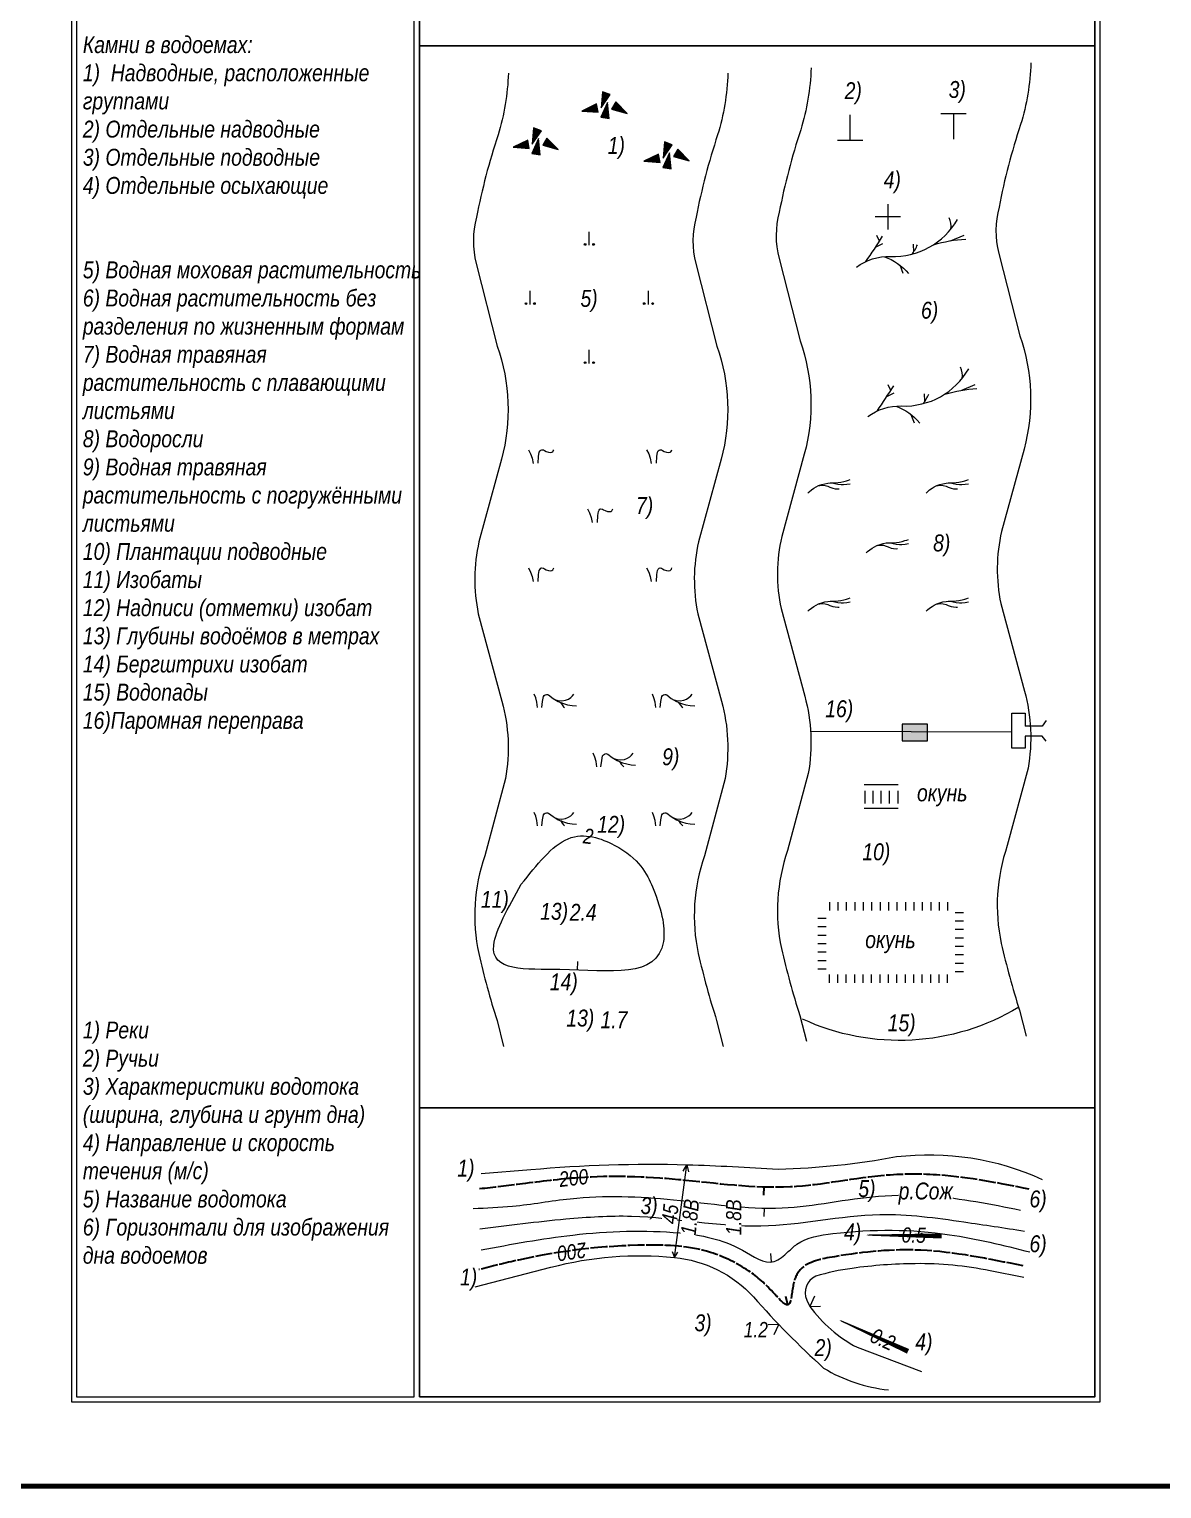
# Model space of a CAD drawing. Header units: metres. Extents: x -393 to 694, y -10 to 691.
# Drawn here: x 391.8 to 458.9, y 306.4 to 392.8 of the extents above; entities that cross this region are included whole.
import ezdxf

# ---------------------------------------------------------------- set-up
doc = ezdxf.new("R2010")
doc.units = ezdxf.units.M
doc.linetypes.add('СП_9', pattern=[1, 1, 0])
doc.layers.add('16 Гидрография', color=7, linetype='Continuous', lineweight=20, true_color=0x52a500)
doc.layers.add('17 Рельеф', color=7, linetype='Continuous', lineweight=15, true_color=0xa55200)
doc.styles.add('СП_Д', font='ARIALNI.TTF')
doc.linetypes.add('СП_7.7', pattern='A,1,[130,ltypeshp.shx,S=0.5,R=0,X=0,Y=0.5],0,[130,ltypeshp.shx,S=0.2,R=0,X=0,Y=0.2]', length=1)

# ---------------------------------------------------------------- blocks, each defined once
blk = doc.blocks.new('СП_7.12.3')
at = {"color": 0, "linetype": 'Continuous', "lineweight": -2}
for points in [[(1.5, 0), (-1.5, 0)], [(0, 0), (0, -3)]]:
    blk.add_lwpolyline(points, dxfattribs=at)
blk = doc.blocks.new('СП_7.12.4')
at = {"color": 0, "linetype": 'Continuous', "lineweight": 15}
for points in [[(1.5, 0), (-1.5, 0)], [(0, 1.5), (0, -1.5)]]:
    blk.add_lwpolyline(points, dxfattribs=at)
blk = doc.blocks.new('СП_7.12.2')
at = {"color": 0, "linetype": 'Continuous', "lineweight": 15}
for points in [[(0, 0), (0, 3)], [(-1.5, 0), (1.5, 0)]]:
    blk.add_lwpolyline(points, dxfattribs=at)
blk = doc.blocks.new('СП_7.16')
at = {"color": 0, "lineweight": 13, "flags": 128}
for points in [[(0, 0), (0.158, 0.154), (0.41, 0.368), (0.694, 0.57), (0.964, 0.73), (1.256, 0.872), (1.628, 1.012), (1.984, 1.108), (2.36, 1.172), (2.614, 1.194), (2.9, 1.2), (3.224, 1.206), (3.57, 1.234), (3.886, 1.278), (4.25, 1.356), (4.582, 1.448), (4.802, 1.524), (5, 1.6)], [(1.178, 0.836), (1.412, 0.894), (1.702, 0.92), (2.022, 0.896), (2.362, 0.808), (2.6, 0.7), (2.96, 0.564), (3.238, 0.508), (3.538, 0.49), (3.7, 0.5)], [(2.86, 1.2), (3.184, 1.116), (3.532, 1.044), (3.936, 1.002), (4.224, 1), (4.614, 1.03), (5, 1.1)]]:
    blk.add_lwpolyline(points, dxfattribs=at)
blk = doc.blocks.new('СП_7.17')
at = {"color": 0, "lineweight": 13, "flags": 128}
for points in [[(-0.88, 1.6), (-0.63, 1.12), (-0.44, 0.59), (-0.32, -0.01)], [(0.3, 0), (0.34, 0.82), (0.42, 1.3), (0.5, 1.46), (0.6, 1.56), (0.72, 1.6), (0.9, 1.58), (1.02, 1.5), (1.22, 1.39), (1.49, 1.3), (1.77, 1.28), (1.92, 1.3), (2, 1.37), (2.06, 1.46), (2.12, 1.6)]]:
    blk.add_lwpolyline(points, dxfattribs=at)
blk = doc.blocks.new('СП_7.18')
at = {"color": 0, "lineweight": 13, "flags": 128}
for points in [[(-0.26, 0), (-0.34, 0.63), (-0.48, 1.15), (-0.66, 1.6)], [(0.24, 0), (0.33, 0.72), (0.44, 1.3), (0.53, 1.42), (0.65, 1.5), (0.81, 1.55), (0.93, 1.54), (1.04, 1.5), (1.57, 1.09), (2.18, 0.73), (2.79, 0.47), (3.3, 0.33), (3.82, 0.24), (4.34, 0.2)], [(1.74, 0.98), (2.15, 0.84), (2.61, 0.8), (3.05, 0.87), (3.39, 1.01), (3.66, 1.19), (3.87, 1.38), (4.04, 1.6)], [(2.44, 0.62), (2.64, 0.32), (2.82, 0.11), (2.94, 0)]]:
    blk.add_lwpolyline(points, dxfattribs=at)
blk = doc.blocks.new('СП_7.19')
at = {"linetype": 'ByBlock', "lineweight": 15}
for points in [[(-0.6, 0.1, 1), (-0.4, 0.1, 1)], [(0.4, 0.1, 1), (0.6, 0.1, 1)]]:
    blk.add_hatch(color=0, dxfattribs=at).paths.add_polyline_path(points)
at = {"color": 0, "linetype": 'ByBlock', "lineweight": 15}
blk.add_line((0, 0), (0, 1.6), dxfattribs=at)
for centre in [(-0.5, 0.1), (0.5, 0.1)]:
    blk.add_circle(centre, 0.1, dxfattribs=at)
blk = doc.blocks.new('*U386')
at = {"lineweight": 13}
blk.add_hatch(color=7, dxfattribs=at).paths.add_polyline_path([(-1.83, -0.35), (0.09, -0.49), (-0.09, 0.49)])
at = {"color": 7, "lineweight": 13}
blk.add_lwpolyline([(0.09, -0.49), (-0.09, 0.49), (-1.83, -0.35)], close=True, dxfattribs=at)
blk = doc.blocks.new('*U387')
at = {"lineweight": 13}
blk.add_hatch(color=7, dxfattribs=at).paths.add_polyline_path([(-0.62, -1.75), (0.47, -0.17), (-0.47, 0.17)])
at = {"color": 7, "lineweight": 13}
blk.add_lwpolyline([(0.47, -0.17), (-0.47, 0.17), (-0.62, -1.75)], close=True, dxfattribs=at)
blk = doc.blocks.new('*U361')
at = {"lineweight": 13}
blk.add_hatch(color=7, dxfattribs=at).paths.add_polyline_path([(0.3, 1.84), (-0.49, 0.08), (0.49, -0.08)])
at = {"color": 7, "lineweight": 13}
blk.add_lwpolyline([(-0.49, 0.08), (0.49, -0.08), (0.3, 1.84)], close=True, dxfattribs=at)
blk = doc.blocks.new('*U388')
at = {"lineweight": 13}
blk.add_hatch(color=7, dxfattribs=at).paths.add_polyline_path([(1.6, -0.94), (0.25, 0.43), (-0.25, -0.43)])
at = {"color": 7, "lineweight": 13}
blk.add_lwpolyline([(0.25, 0.43), (-0.25, -0.43), (1.6, -0.94)], close=True, dxfattribs=at)
blk = doc.blocks.new('*U243')
at = {"linetype": 'Continuous', "lineweight": -2}
blk.add_lwpolyline([(0, 0), (0, 1)], dxfattribs=at)
blk = doc.blocks.new('*U714')
at = {"color": 0, "linetype": 'Continuous', "lineweight": -2}
blk.add_lwpolyline([(-8.92, 0.11, 0, 0.8, 0), (-7.52, 0.09, 0.2, 0.6, 0), (0, 0, 0, 0, 0)], format="xyseb", dxfattribs=at)
at = {"color": 0, "linetype": 'Continuous', "lineweight": -2, "style": 'СП_Д'}
blk.add_attdef('V_001', (-4.65, -0.76), '', height=1.8, rotation=359.3168, dxfattribs=at)
blk = doc.blocks.new('*U400')
at = {"layer": '17 Рельеф', "linetype": 'Continuous', "lineweight": -2, "style": 'СП_Д'}
blk.add_attdef('H_001', (-0.64, -0.9), '', height=1.8, dxfattribs=at)
blk = doc.blocks.new('*U399')
at = {"layer": '16 Гидрография', "linetype": 'Continuous', "lineweight": -2, "style": 'СП_Д'}
blk.add_attdef('H_001', (-0.64, -0.9), '', height=1.8, dxfattribs=at)
blk = doc.blocks.new('СП_7.14')
at = {"color": 0, "linetype": 'Continuous', "lineweight": -2}
for points in [[(0, 0, -0.171166), (4.03, 1.26, 0.278423), (11.96, 5.65, -0.683265)], [(11.19, 4.52, 0.154332), (10.98, 5.86, -384.611376)], [(1.11, 0.66, 0.013219), (3.09, 3.66, 0.000176)], [(6.56, 1.53, 0.079284), (7.23, 2.66, -0.017483)], [(9.13, 2.66, -0.057826), (12.94, 3.33, -25.456051)], [(3.32, 1.24, -0.140254), (6.16, -0.76, -0.488319)]]:
    blk.add_lwpolyline(points, format="xyb", dxfattribs=at)
for points in [[(2.73, 3.09), (2.42, 3.75)], [(11.14, 3.13), (12.74, 3.8)], [(2.27, 2.38), (3.14, 2.82)], [(6.78, 1.82), (6.74, 2.71)], [(5.12, 0.27), (5.49, -0.73)]]:
    blk.add_lwpolyline(points, dxfattribs=at)
blk = doc.blocks.new('*U819')
at = {"linetype": 'Continuous', "lineweight": -2}
h = blk.add_hatch(color=0, dxfattribs=at)
h.dxf.hatch_style = 1
h.paths.add_polyline_path([(-1.5, -1), (1.5, -1), (1.5, 1), (-1.5, 1)])
at = {"color": 0, "linetype": 'Continuous', "lineweight": -2}
blk.add_lwpolyline([(-1.5, -1), (1.5, -1), (1.5, 1), (-1.5, 1)], close=True, dxfattribs=at)

msp = doc.modelspace()

# ---------------------------------------------------------------- linework, layer by layer
at = {"color": 7, "linetype": 'Continuous', "lineweight": 13, "ltscale": 0.5}
for points in [[(394.3, 311.502), (455.2, 311.502), (455.2, 506.492), (394.3, 506.492)], [(394.6, 311.802), (414.6, 311.802), (414.6, 494.541), (394.6, 494.541)]]:
    msp.add_lwpolyline(points, close=True, dxfattribs=at)
at = {"ltscale": 0.5}
msp.add_lwpolyline([(414.9, 311.802), (454.9, 311.802), (454.9, 494.541), (414.9, 494.541)], close=True, dxfattribs=at)
at = {"color": 253, "ltscale": 0.5}
for points in [[(414.9, 391.785), (454.9, 391.785)], [(414.9, 328.904), (454.9, 328.904)]]:
    msp.add_lwpolyline(points, dxfattribs=at)
at = {"layer": '16 Гидрография', "linetype": 'Continuous', "lineweight": 15, "ltscale": 0.5}
for points in [[(451.107, 390.785, -0.0648), (450.495, 387.127, 0.03275), (449.221, 382.248, 0.128709), (449.203, 379.504), (450.452, 374.626, -0.150725), (450.702, 367.919), (449.366, 363.04, 0.108068), (449.324, 358.772), (450.727, 353.589, -0.111125), (450.935, 349.015), (449.709, 344.442, 0.136503), (449.348, 338.649, 0.020562), (450.436, 334.685), (450.823, 333.161)], [(420.171, 390.176, -0.0648), (419.559, 386.517, 0.03275), (418.284, 381.639, 0.128709), (418.267, 378.895), (419.515, 374.016, -0.150725), (419.765, 367.309), (418.43, 362.43, 0.108068), (418.388, 358.162), (419.791, 352.979, -0.111125), (419.998, 348.405), (418.773, 343.832, 0.136503), (418.412, 338.039, 0.020562), (419.5, 334.075), (419.886, 332.551)], [(433.171, 390.176, -0.0648), (432.559, 386.517, 0.03275), (431.284, 381.639, 0.128709), (431.267, 378.895), (432.515, 374.016, -0.150725), (432.765, 367.309), (431.43, 362.43, 0.108068), (431.388, 358.162), (432.791, 352.979, -0.111125), (432.998, 348.405), (431.773, 343.832, 0.136503), (431.412, 338.039, 0.020562), (432.5, 334.075), (432.886, 332.551)], [(438.096, 390.481, -0.0648), (437.484, 386.822, 0.03275), (436.209, 381.944, 0.128709), (436.192, 379.2), (437.44, 374.321, -0.150725), (437.691, 367.614), (436.355, 362.735, 0.108068), (436.313, 358.467), (437.716, 353.284, -0.111125), (437.924, 348.71), (436.698, 344.137, 0.136503), (436.337, 338.344, 0.020562), (437.425, 334.38), (437.811, 332.856)]]:
    msp.add_lwpolyline(points, format="xyb", dxfattribs=at)
at = {"layer": '16 Гидрография', "color": 7, "linetype": 'Continuous', "lineweight": 20, "flags": 128}
for points in [[(450.771, 350.921), (450.771, 350.202), (449.979, 350.202), (449.979, 352.279), (450.771, 352.279), (450.771, 351.516)], [(450.771, 350.921), (450.771, 350.202), (449.979, 350.202), (449.979, 352.279), (450.771, 352.279), (450.771, 351.516)], [(452.008, 351.839), (451.773, 351.516), (450.771, 351.516)], [(452.008, 351.839), (451.773, 351.516), (450.771, 351.516)], [(452.008, 350.624), (451.773, 350.921), (450.771, 350.921)], [(452.008, 350.624), (451.773, 350.921), (450.771, 350.921)]]:
    msp.add_lwpolyline(points, dxfattribs=at)
at = {"layer": '16 Гидрография', "color": 7, "linetype": 'Continuous', "lineweight": 20}
msp.add_lwpolyline([(449.979, 351.157), (438.064, 351.193)], dxfattribs=at)
msp.add_lwpolyline([(449.979, 351.157), (438.064, 351.193)], dxfattribs=at)
at = {"layer": '16 Гидрография', "color": 0, "linetype": 'Continuous', "lineweight": 15, "ltscale": 0.5}
for points in [[(441.24, 348.059), (443.24, 348.059)], [(441.274, 347.689), (441.274, 346.938)], [(441.744, 347.689), (441.744, 346.938)], [(442.226, 347.689), (442.226, 346.938)], [(442.715, 347.689), (442.715, 346.938)], [(443.228, 347.689), (443.228, 346.938)], [(441.24, 346.646), (443.24, 346.646)], [(439.193, 340.588), (439.193, 341.088)], [(439.693, 340.588), (439.693, 341.088)], [(440.193, 340.588), (440.193, 341.088)], [(440.693, 340.588), (440.693, 341.088)], [(441.193, 340.588), (441.193, 341.088)], [(441.693, 340.588), (441.693, 341.088)], [(442.193, 340.588), (442.193, 341.088)], [(442.693, 340.588), (442.693, 341.088)], [(443.193, 340.588), (443.193, 341.088)], [(443.693, 340.588), (443.693, 341.088)], [(444.193, 340.588), (444.193, 341.088)], [(444.693, 340.588), (444.693, 341.088)], [(445.193, 340.588), (445.193, 341.088)], [(445.693, 340.588), (445.693, 341.088)], [(446.193, 340.588), (446.193, 341.088)], [(438.984, 340.122), (438.484, 340.122)], [(446.622, 340.483), (447.122, 340.483)], [(446.622, 339.983), (447.122, 339.983)], [(438.984, 339.622), (438.484, 339.622)], [(438.984, 339.122), (438.484, 339.122)], [(446.622, 339.483), (447.122, 339.483)], [(446.622, 338.983), (447.122, 338.983)], [(438.984, 338.622), (438.484, 338.622)], [(438.984, 338.122), (438.484, 338.122)], [(446.622, 338.483), (447.122, 338.483)], [(446.622, 337.983), (447.122, 337.983)], [(438.984, 337.622), (438.484, 337.622)], [(438.984, 337.122), (438.484, 337.122)], [(446.622, 337.483), (447.122, 337.483)], [(439.155, 336.814), (439.155, 336.314)], [(439.655, 336.814), (439.655, 336.314)], [(440.155, 336.814), (440.155, 336.314)], [(440.655, 336.814), (440.655, 336.314)], [(441.155, 336.814), (441.155, 336.314)], [(441.655, 336.814), (441.655, 336.314)], [(442.155, 336.814), (442.155, 336.314)], [(442.655, 336.814), (442.655, 336.314)], [(443.155, 336.814), (443.155, 336.314)], [(443.655, 336.814), (443.655, 336.314)], [(444.155, 336.814), (444.155, 336.314)], [(444.655, 336.814), (444.655, 336.314)], [(445.155, 336.814), (445.155, 336.314)], [(445.655, 336.814), (445.655, 336.314)], [(446.155, 336.814), (446.155, 336.314)], [(446.622, 336.983), (447.122, 336.983)], [(429.997, 320.046), (430.744, 325.543)], [(430.521, 325.168), (430.744, 325.543), (430.838, 325.124)], [(429.872, 320.413), (429.997, 320.046), (430.196, 320.361)], [(438.301, 317.75), (438.015, 317.152), (438.643, 317.17)], [(435.897, 315.481), (436.183, 316.079), (435.555, 316.061)]]:
    msp.add_lwpolyline(points, dxfattribs=at)
at = {"layer": '16 Гидрография', "linetype": 'СП_7.7', "ltscale": 0.5, "flags": 128}
msp.add_lwpolyline([(450.384, 334.865, -0.249213), (437.58, 334.165)], format="xyb", dxfattribs=at)
at = {"layer": '16 Гидрография', "linetype": 'Continuous', "ltscale": 0.5}
for points in [[(418.201, 318.31), (422.69, 319.47, -0.090906), (429.997, 320.046, -0.186336), (434.679, 317.714, 0.027789), (438.835, 313.499, 0.110522), (442.668, 312.211, -271.420189)], [(450.693, 318.855), (448.696, 319.261, 0.052698), (444.261, 319.683, 0.031889), (440.52, 319.406, 0.036838), (438.366, 318.944, 0.406091), (437.837, 317.528), (438.015, 317.152, 0.112473), (440.81, 314.73), (444.638, 313.302)]]:
    msp.add_lwpolyline(points, format="xyb", dxfattribs=at)
at = {"layer": '16 Гидрография', "linetype": 'Continuous', "lineweight": 15, "ltscale": 0.5}
msp.add_open_spline([(420.933, 342.144), (420.168, 340.776), (417.97, 336.842), (424.448, 337.411), (429.845, 336.35), (429.277, 340.943), (427.709, 344.121), (423.665, 345.609), (421.844, 343.299), (420.933, 342.144)], degree=3, knots=[0, 0, 0, 0, 2.232645, 6.418253, 12.759618, 14.75794, 15.757101, 16.256681, 16.756262, 16.756262, 16.756262, 16.756262], dxfattribs=at)
at = {"layer": '17 Рельеф', "linetype": 'Continuous', "lineweight": 15, "ltscale": 0.5}
for points in [[(418.084, 322.957), (420.417, 323.088), (423.833, 323.531), (429.947, 323.469), (436.383, 322.989), (442.082, 323.679), (445.21, 323.687), (450.48, 322.859)], [(418.475, 321.748), (423.565, 322.331), (427.463, 322.497), (435.125, 321.919), (442.161, 322.593), (447.141, 322.157), (450.729, 321.616)], [(418.562, 320.497), (423.979, 321.38), (430.319, 321.499), (434.031, 320.479), (435.898, 319.814), (436.744, 320.395), (437.247, 320.831), (439.382, 321.463), (446.292, 321.4), (451.034, 320.379)]]:
    msp.add_spline(points, degree=3, dxfattribs=at)
at = {"layer": '17 Рельеф', "linetype": 'СП_9', "lineweight": 30}
msp.add_spline([(450.655, 319.547), (444.588, 320.479), (439.472, 320.096), (437.483, 319.357), (437.022, 318.331), (436.713, 317.248), (435.955, 317.864), (434.388, 319.263), (432.134, 320.348), (428.317, 320.781), (420.767, 319.898), (418.419, 319.328)], degree=3, dxfattribs=at)

# ---------------------------------------------------------------- block references
at = {"layer": '16 Гидрография', "color": 0, "linetype": 'Continuous', "lineweight": 20, "xscale": 0.5, "yscale": 0.5, "zscale": 0.5}
for name, p in [('*U387', (425.968, 388.991)), ('*U386', (425.441, 388.105)), ('*U361', (425.884, 387.522)), ('*U388', (426.403, 388.264)), ('СП_7.12.2', (440.397, 386.211)), ('СП_7.12.3', (446.519, 387.769)), ('*U387', (421.889, 386.845)), ('*U388', (422.325, 386.118)), ('*U386', (421.362, 385.959)), ('*U361', (421.805, 385.376)), ('*U361', (429.555, 384.545)), ('*U387', (429.639, 386.015)), ('*U388', (430.074, 385.459)), ('*U386', (429.112, 385.129)), ('СП_7.12.4', (442.626, 381.668)), ('СП_7.14', (440.777, 378.686)), ('СП_7.19', (424.962, 379.983)), ('СП_7.19', (421.462, 376.483)), ('СП_7.19', (428.462, 376.483)), ('СП_7.19', (424.962, 372.983)), ('СП_7.14', (441.442, 369.836)), ('СП_7.17', (421.792, 367.075)), ('СП_7.17', (428.792, 367.075)), ('СП_7.16', (437.905, 365.313)), ('СП_7.16', (444.905, 365.313)), ('СП_7.17', (425.292, 363.575)), ('СП_7.16', (441.359, 361.769)), ('СП_7.17', (421.792, 360.075)), ('СП_7.17', (428.792, 360.075)), ('СП_7.16', (437.905, 358.313)), ('СП_7.16', (444.905, 358.313)), ('СП_7.18', (422.029, 352.606)), ('СП_7.18', (429.029, 352.606)), ('СП_7.18', (425.529, 349.106)), ('СП_7.18', (422.029, 345.606)), ('СП_7.18', (429.029, 345.606))]:
    msp.add_blockref(name, p, dxfattribs=at)
at = {"layer": '16 Гидрография', "color": 7, "linetype": 'Continuous', "lineweight": 20, "xscale": 0.5, "yscale": 0.5, "zscale": 0.5}
msp.add_blockref('*U819', (444.232, 351.136), dxfattribs=at)
msp.add_blockref('*U819', (444.232, 351.136), dxfattribs=at)
at = {"layer": '16 Гидрография', "color": 0, "linetype": 'Continuous', "lineweight": 20, "xscale": 0.4999999999999989, "yscale": 0.4999999999999989, "zscale": 0.4999999999999989, "rotation": 352.6330495098701}
msp.add_blockref('*U399', (424.937, 344.988), dxfattribs=at).add_auto_attribs({'H_001': '2'})
at = {"layer": '16 Гидрография', "color": 0, "linetype": 'Continuous', "lineweight": 20, "xscale": 0.4999999999999991, "yscale": 0.4999999999999991, "zscale": 0.4999999999999991, "rotation": 357.771871226632}
msp.add_blockref('*U243', (424.271, 337.07), dxfattribs=at)
at = {"layer": '16 Гидрография', "color": 0, "linetype": 'Continuous', "lineweight": 20, "ltscale": 0.5}
ref = msp.add_blockref('*U714', (445.822, 321.323), dxfattribs=dict(at, xscale=0.5, yscale=0.5, zscale=0.5))
ref.add_attrib('V_001', '0.5', (443.446, 320.933), dxfattribs={"layer": '0', "color": 0, "linetype": 'Continuous', "lineweight": -2, "height": 0.9, "rotation": 359.31681, "style": 'СП_Д'})
ref = msp.add_blockref('*U714', (443.83, 314.494), dxfattribs=dict(at, xscale=0.5, yscale=0.5, zscale=0.5, rotation=336.2351304533657))
ref.add_attrib('V_001', '0.2', (441.503, 315.093), dxfattribs={"layer": '0', "color": 0, "linetype": 'Continuous', "lineweight": -2, "height": 0.9, "rotation": 335.55194, "style": 'СП_Д'})
at = {"layer": '17 Рельеф', "color": 0, "linetype": 'Continuous', "lineweight": 20}
ref = msp.add_blockref('*U400', (424.066, 324.761), dxfattribs=dict(at, xscale=0.4999999999999989, yscale=0.4999999999999989, zscale=0.4999999999999989, rotation=6.414157136441746))
ref.add_attrib('H_001', '200', (423.226, 324.22), dxfattribs={"linetype": 'Continuous', "lineweight": -2, "height": 0.9, "rotation": 6.41416, "style": 'СП_Д'})
at = {"layer": '17 Рельеф', "linetype": 'Continuous', "lineweight": 30, "xscale": 0.4999999999999991, "yscale": 0.4999999999999991, "zscale": 0.4999999999999991}
for p, rotation in [((435.294, 324.231), 178.3801095663262), ((436.716, 317.249), 14.90690578715792)]:
    msp.add_blockref('*U243', p, dxfattribs=dict(at, rotation=rotation))
at = {"layer": '17 Рельеф', "linetype": 'Continuous'}
for p, xscale, yscale, zscale, rotation in [((435.31, 322.977), 0.499999999999999, 0.499999999999999, 0.499999999999999, 178.9374699634537), ((435.757, 319.787), 0.4999999999999991, 0.4999999999999991, 0.4999999999999991, 6.182653715547851)]:
    msp.add_blockref('*U243', p, dxfattribs=dict(at, xscale=xscale, yscale=yscale, zscale=zscale, rotation=rotation))
at = {"layer": '17 Рельеф', "color": 0, "linetype": 'Continuous', "lineweight": 20}
ref = msp.add_blockref('*U400', (423.897, 320.387), dxfattribs=dict(at, xscale=0.4999999999999991, yscale=0.4999999999999991, zscale=0.4999999999999991, rotation=187.9964120509363))
ref.add_attrib('H_001', '200', (424.722, 320.951), dxfattribs={"linetype": 'Continuous', "lineweight": -2, "height": 0.9, "rotation": 187.99641, "style": 'СП_Д'})

# ---------------------------------------------------------------- texts
at = {"color": 7, "lineweight": 13, "insert": (394.976, 494.049), "char_height": 1, "width": 19.01215, "attachment_point": 1, "style": 'СП_Д'}
msp.add_mtext('1) Береговые линии определенные и постоянные\\P2) Отметки урезов воды\\P3) Линии береговые неопределенные \\P4) Месяцы, когда водотоки и водоемы с непостоянными береговыми линиями заполнены водой\\P5) Отметки высот непостоянных береговых линий\\P6) Линии береговые непостоянные\\P7) Берега обрывистые с пляжем, не выражающимся в масштабе плана\\P8) Берега обрывистые без пляжа\\Pрек и заливов шириной на плане 1,5 мм и более\\P9)  Берега обрывистые без пляжа рек и заливов шириной на плане менее 1,5 мм \\P10) Глубина береговых обрывов в метрах\\P\\P\\P\\PБереговые полосы озер и водохранилищ с изменяющимся\\Pуровнем воды:\\P1)  Песчаные\\P2)  Илистые\\P3)  Глинистые\\P4)  Галечниково-гравийные\\P5)  Ракушечные\\P6)  Каменистые\\P7)  Валунные\\P\\P\\P8) Скопления плавника\\P9) Маяки\\P10) Маяки плавучие\\P11) Маяки береговые\\P12) Береговые светящиеся огни (навигационные)\\P13) Пристани и остановочные пункты без оборудованных причалов, якорные стоянки\\P14) Знаки береговой сигнализации\\P15) Буи светящиеся\\P16) Пляжи оборудованные\\P17) Ледорезы\\P\\P\\P\\P\\P\\P\\P\\P\\P\\P\\PКамни в водоемах:\\P1)  Надводные, расположенные группами\\P2) Отдельные надводные\\P3) Отдельные подводные\\P4) Отдельные осыхающие\\P\\P\\P5) Водная моховая растительность\\P6) Водная растительность без разделения по жизненным формам\\P7) Водная травяная растительность с плавающими листьями\\P8) Водоросли\\P9) Водная травяная растительность с погружёнными листьями\\P10) Плантации подводные\\P11) Изобаты\\P12) Надписи (отметки) изобат\\P13) Глубины водоёмов в метрах\\P14) Бергштрихи изобат\\P15) Водопады\\P16)Паромная переправа\\P\\P\\P\\P\\P\\P\\P\\P\\P\\P\\P1) Реки\\P2) Ручьи\\P3) Характеристики водотока (ширина, глубина и грунт дна)\\P4) Направление и скорость течения (м/с)\\P5) Название водотока\\P6) Горизонтали для изображения дна водоемов', dxfattribs=at)
at = {"color": 212, "lineweight": 13, "true_color": 0xe000e0, "char_height": 1, "width": 1, "attachment_point": 5, "style": 'СП_Д'}
for s, insert in [('2)', (440.589, 388.984)), ('3)', (446.746, 389.056)), ('1)', (426.562, 385.746)), ('4)', (442.898, 383.708)), ('5)', (424.946, 376.685)), ('6)', (445.109, 375.986)), ('7)', (428.235, 364.419)), ('8)', (445.827, 362.207)), ('16)', (439.758, 352.389)), ('9)', (429.785, 349.546)), ('12)', (426.253, 345.544)), ('10)', (441.955, 343.919)), ('11)', (419.37, 341.104)), ('14)', (423.45, 336.22)), ('15)', (443.455, 333.792)), ('1)', (417.656, 325.19)), ('5)', (441.398, 323.979)), ('3)', (428.501, 322.968)), ('6)', (451.531, 323.367)), ('4)', (440.55, 321.411)), ('6)', (451.531, 320.711)), ('1)', (417.817, 318.744)), ('3)', (431.694, 316.029)), ('4)', (444.77, 314.901)), ('2)', (438.808, 314.565))]:
    msp.add_mtext(s, dxfattribs=dict(at, insert=insert))
at = {"color": 212, "lineweight": 13, "true_color": 0xe000e0, "char_height": 1, "attachment_point": 5, "style": 'СП_Д'}
for insert in [(422.878, 340.395), (424.428, 334.074)]:
    msp.add_mtext('13)', dxfattribs=dict(at, insert=insert))
at = {"layer": '16 Гидрография', "color": 0, "lineweight": 13, "char_height": 1, "attachment_point": 5, "style": 'СП_Д'}
for insert in [(445.854, 347.41), (442.787, 338.716)]:
    msp.add_mtext('окунь', dxfattribs=dict(at, insert=insert))
at = {"layer": '16 Гидрография', "char_height": 1, "attachment_point": 5, "line_spacing_factor": 0.8, "style": 'СП_Д'}
for s, insert in [('2.4', (424.6, 340.488)), ('1.7', (426.422, 334.127))]:
    msp.add_mtext(s, dxfattribs=dict(at, insert=insert))
at = {"layer": '16 Гидрография', "color": 0, "insert": (434.819, 315.778), "char_height": 0.9, "attachment_point": 5, "line_spacing_factor": 0.9, "style": 'СП_Д'}
msp.add_mtext('1.2', dxfattribs=at)

# ---------------------------------------------------------------- next in the draw order: texts
at = {"layer": '16 Гидрография', "color": 0, "insert": (444.876, 323.836), "char_height": 1, "attachment_point": 5, "style": 'СП_Д', "bg_fill": 3, "box_fill_scale": 1, "bg_fill_color": 256, "bg_fill_transparency": 0}
msp.add_mtext('р.Сож', dxfattribs=at)

# ---------------------------------------------------------------- next in the draw order: linework, layer by layer
at = {"color": 252, "linetype": 'Continuous', "lineweight": 15, "ltscale": 0.5, "const_width": 0.3}
msp.add_lwpolyline([(-4.1, 691.186), (524.1, 691.186, -0.414214), (526.1, 689.186), (526.1, 308.502, -0.414214), (524.1, 306.502), (-4.1, 306.502, -0.414214), (-6.1, 308.502), (-6.1, 689.186, -0.414214)], format="xyb", close=True, dxfattribs=at)
at = {"layer": '16 Гидрография', "linetype": 'Continuous', "ltscale": 0.5}
msp.add_lwpolyline([(418.557, 325.02), (421.495, 325.253, -0.029883), (430.744, 325.543, -0.007467), (436.149, 325.284, 0.038967), (443.15, 326.02, -0.137801), (451.771, 324.676, -3.13251)], format="xyb", dxfattribs=at)
at = {"layer": '17 Рельеф', "linetype": 'СП_9', "lineweight": 30}
msp.add_spline([(418.452, 324.125), (420.999, 324.428), (424.329, 324.789), (430.242, 324.674), (436.878, 324.247), (442.578, 324.937), (445.706, 324.945), (450.976, 324.117)], degree=3, dxfattribs=at)

# ---------------------------------------------------------------- next in the draw order: texts
at = {"layer": '16 Гидрография', "color": 0, "char_height": 0.9, "attachment_point": 5, "line_spacing_factor": 0.8, "style": 'СП_Д', "bg_fill": 3, "box_fill_scale": 1, "bg_fill_color": 256, "bg_fill_transparency": 0}
for s, insert, rotation in [('45', (429.748, 322.616), 83.59885), ('1.8В', (433.515, 322.426), 90)]:
    msp.add_mtext(s, dxfattribs=dict(at, insert=insert, rotation=rotation))

# ---------------------------------------------------------------- next in the draw order: texts
at = {"layer": '16 Гидрография', "color": 0, "insert": (430.926, 322.438), "char_height": 0.9, "attachment_point": 5, "rotation": 83.9237, "line_spacing_factor": 0.8, "style": 'СП_Д', "bg_fill": 3, "box_fill_scale": 1, "bg_fill_color": 256, "bg_fill_transparency": 0}
msp.add_mtext('1.8В', dxfattribs=at)

doc.saveas('drawing.dxf')
